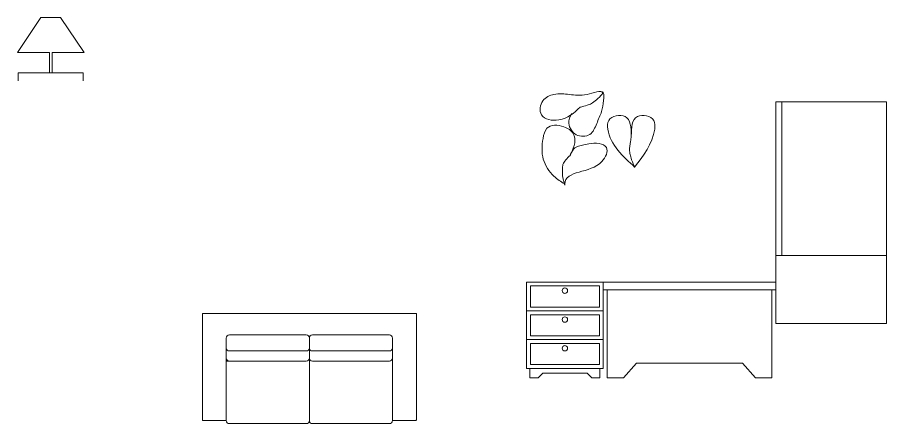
# Model space of a CAD drawing. Header units: inches. Extents: x 327481 to 195042051, y -335014 to 44773228.
# Drawn here: x 371998.1 to 372249.2, y -317968.2 to -317850.9 of the extents above; entities that cross this region are included whole.
import ezdxf

# ---------------------------------------------------------------- set-up
doc = ezdxf.new("R2010")
doc.units = ezdxf.units.IN
doc.header["$MEASUREMENT"] = 0
doc.layers.add('furniture', color=251, linetype='Continuous', lineweight=13)
doc.layers.add('LANDSCAPE', color=102, linetype='Continuous')

# ---------------------------------------------------------------- blocks, each defined once
blk = doc.blocks.new('fhhg')
at = {"layer": 'furniture', "color": 251, "ltscale": 60}
for p, q in [((401196.8, -313622.9), (401196.8, -314642.5)), ((403251.8, -313617.9), (401201.8, -313617.9)), ((403256.8, -313622.9), (403256.8, -314642.5)), ((401426.8, -313855.3), (401426.8, -314648.2)), ((401456.8, -313825.3), (402196.8, -313825.3)), ((402226.8, -313855.3), (402226.8, -314648.2)), ((402256.8, -313825.3), (402996.8, -313825.3)), ((403026.8, -313855.3), (403026.8, -314648.2)), ((402196.8, -313978.7), (401456.8, -313978.7)), ((402996.8, -313978.7), (402256.8, -313978.7)), ((402196.8, -314076.7), (401426.8, -314076.7)), ((402996.8, -314076.7), (402256.8, -314076.7)), ((401421.8, -314647.5), (401201.8, -314647.5)), ((403251.8, -314647.5), (403031.8, -314647.5)), ((401456.8, -314678.2), (402196.8, -314678.2)), ((402256.8, -314678.2), (402996.8, -314678.2))]:
    blk.add_line(p, q, dxfattribs=at)
for centre, radius, start, end in [((401201.8, -313622.9), 5, 90, 180), ((403251.8, -313622.9), 5, 0, 90), ((401456.8, -313855.3), 30, 90, 180), ((402196.8, -313855.3), 30, 0, 90), ((402256.8, -313855.3), 30, 90, 180), ((402996.8, -313855.3), 30, 0, 90), ((401456.8, -313948.7), 30, 180, 270), ((402196.8, -313948.7), 30, 270, 0), ((402256.8, -313948.7), 30, 180, 270), ((402996.8, -313948.7), 30, 270, 0), ((401456.8, -314046.7), 30, 180, 270), ((402196.8, -314046.7), 30, 270, 0), ((402256.8, -314046.7), 30, 180, 270), ((402996.8, -314046.7), 30, 270, 0), ((401201.8, -314642.5), 5, 180, 270), ((401421.8, -314642.5), 5, 270, 0), ((401456.8, -314648.2), 30, 180, 270), ((402196.8, -314648.2), 30, 270, 0), ((402256.8, -314648.2), 30, 180, 270), ((402996.8, -314648.2), 30, 270, 0), ((403031.8, -314642.5), 5, 180, 270), ((403251.8, -314642.5), 5, 270, 0)]:
    blk.add_arc(centre, radius, start, end, dxfattribs=at)
blk = doc.blocks.new('rdtghj')
at = {"layer": 'LANDSCAPE', "lineweight": 0}
blk.add_spline([(368661.65, -330345.61), (368658.52, -330343.38), (368655.47, -330338.47), (368655.39, -330332.45), (368656.51, -330329.55), (368661.41, -330329.1), (368664.1, -330331.11), (368663.43, -330336.91), (368663.2, -330337.33), (368663.88, -330336.02), (368666.78, -330334.45), (368668.57, -330334.01), (368673.71, -330335.12), (368672.37, -330339.14), (368661.65, -330345.61), (368661.65, -330345.97)], degree=3, dxfattribs=at)
blk = doc.blocks.new('hgfd')
at = {"layer": 'LANDSCAPE', "lineweight": 0}
for points in [[(368702.31, -330327.83), (368694.48, -330316.82), (368694.71, -330314.34), (368699.43, -330313.22), (368701.23, -330318.84)], [(368702.13, -330327.83), (368707.99, -330316.82), (368707.76, -330314.34), (368703.04, -330313.22), (368701.23, -330318.84)]]:
    blk.add_spline(points, degree=3, dxfattribs=at)
blk = doc.blocks.new('jht')
at = {"layer": 'LANDSCAPE', "lineweight": 0}
blk.add_spline([(368658.17, -330306.71), (368652.01, -330310.39), (368646.98, -330308.91), (368647.41, -330304.84), (368650.62, -330303.02), (368655.05, -330303.02), (368660.17, -330303.02), (368664.86, -330302.58), (368664.95, -330304.75), (368664.34, -330307.96), (368662.95, -330311.43), (368660.96, -330314.55), (368657.05, -330314.64), (368655.66, -330313.34), (368654.88, -330311.34), (368655.66, -330308.48)], degree=3, dxfattribs=at)
blk = doc.blocks.new('sdfgh')
at = {"layer": 'furniture', "lineweight": 0}
for p, q in [((372101.35, -317947.51), (372101.35, -317880.09)), ((372101.35, -317880.09), (372161.35, -317880.09)), ((372161.35, -317880.01), (372161.35, -317886.01)), ((372161.35, -317880.01), (372161.35, -317947.51)), ((372296.35, -317880.01), (372161.35, -317880.01)), ((372296.35, -317886.01), (372296.35, -317880.01)), ((372104.35, -317899.51), (372104.35, -317883.01)), ((372104.35, -317883.01), (372158.35, -317883.01)), ((372158.35, -317883.01), (372158.35, -317899.51)), ((372161.35, -317886.01), (372296.35, -317886.01)), ((372164.35, -317886.01), (372164.35, -317955.01)), ((372293.35, -317886.01), (372293.35, -317955.01)), ((372101.35, -317902.51), (372161.35, -317902.51)), ((372158.35, -317899.51), (372104.35, -317899.51)), ((372104.35, -317922.01), (372104.35, -317905.51)), ((372104.35, -317905.51), (372158.35, -317905.51)), ((372158.35, -317905.51), (372158.35, -317922.01)), ((372158.35, -317922.01), (372104.35, -317922.01)), ((372101.35, -317925.01), (372161.35, -317925.01)), ((372104.35, -317944.51), (372104.35, -317928.01)), ((372104.35, -317928.01), (372158.35, -317928.01)), ((372158.35, -317928.01), (372158.35, -317944.51)), ((372177.33, -317955.01), (372187.44, -317943.45)), ((372187.44, -317943.45), (372270.27, -317943.45)), ((372280.37, -317955.01), (372270.27, -317943.45)), ((372101.35, -317947.51), (372161.35, -317947.51)), ((372103.97, -317947.51), (372103.97, -317955.01)), ((372158.35, -317944.51), (372104.35, -317944.51)), ((372158.74, -317947.51), (372158.74, -317955.01)), ((372103.97, -317955.01), (372110.35, -317955.01)), ((372110.35, -317955.01), (372114.04, -317951.21)), ((372114.04, -317951.21), (372148.67, -317951.21)), ((372152.36, -317955.01), (372148.67, -317951.21)), ((372158.74, -317955.01), (372152.36, -317955.01)), ((372164.35, -317955.01), (372177.33, -317955.01)), ((372293.35, -317955.01), (372280.37, -317955.01))]:
    blk.add_line(p, q, dxfattribs=at)
for centre in [(372131.35, -317886.7), (372131.35, -317909.28), (372131.35, -317931.76)]:
    blk.add_circle(centre, 2.12, dxfattribs=at)
blk = doc.blocks.new('dfghj')
at = {"layer": 'furniture', "lineweight": 0}
for p, q in [((372145.19, -317911.33), (372145.19, -317875.33)), ((372145.19, -317875.33), (372217.19, -317875.33)), ((372167.34, -317911.33), (372167.34, -317875.33)), ((372167.34, -317877.33), (372217.19, -317877.33)), ((372217.19, -317911.33), (372217.19, -317875.33)), ((372145.19, -317911.33), (372217.19, -317911.33))]:
    blk.add_line(p, q, dxfattribs=at)

msp = doc.modelspace()

# ---------------------------------------------------------------- linework, layer by layer
at = {"layer": 'furniture', "lineweight": 0}
for p, q in [((371998.128, -317861.007), (372004.943, -317850.909)), ((372004.943, -317850.909), (372010.582, -317850.909)), ((372017.397, -317861.007), (372010.582, -317850.909)), ((372007.395, -317861.007), (371998.128, -317861.007)), ((372007.395, -317866.878), (372007.395, -317861.007)), ((372008.13, -317866.878), (372008.13, -317861.007)), ((372008.13, -317861.007), (372017.397, -317861.007)), ((371998.363, -317869.209), (371998.363, -317866.878)), ((371998.363, -317866.878), (372017.162, -317866.878)), ((372017.162, -317866.878), (372017.162, -317869.209)), ((372167.339, -317927.349), (372167.339, -317927.318))]:
    msp.add_line(p, q, dxfattribs=at)
at = {"layer": 'LANDSCAPE', "lineweight": 0}
for points in [[(372160.667, -317876.841), (372162.649, -317876.28), (372165.41, -317874.667), (372167.178, -317872.503), (372166.921, -317872.637)], [(372175.437, -317885.179), (372175.208, -317886.694), (372174.943, -317889.449), (372175.208, -317890.827), (372175.753, -317892.561), (372176.337, -317894.172), (372176.11, -317893.953)], [(372157.741, -317890.743), (372156.538, -317892.075), (372155.711, -317893.366), (372155.607, -317894.812), (372155.607, -317896.516), (372156.207, -317899.347)]]:
    msp.add_spline(points, degree=3, dxfattribs=at)

# ---------------------------------------------------------------- block references
at = {"layer": 'furniture', "lineweight": 0, "xscale": 0.8888888888888888, "yscale": 0.8888888888888888, "zscale": 0.8888888888888888, "rotation": 90}
msp.add_blockref('dfghj', (89661.341, -648735.046), dxfattribs=at)
at = {"layer": 'furniture', "lineweight": 0}
for name, p, xscale, yscale, zscale in [('sdfgh', (234753.916, -200556.237), 0.3692307692307693, 0.3692307692307693, 0.3692307692307693), ('fhhg', (360015.668, -308527.831), 0.03, 0.03, 0.03)]:
    msp.add_blockref(name, p, dxfattribs=dict(at, xscale=xscale, yscale=yscale, zscale=zscale))
at = {"layer": 'LANDSCAPE', "lineweight": 0}
for name, p in [('jht', (3502.493, 12429.871)), ('hgfd', (3474.203, 12433.662)), ('rdtghj', (3494.561, 12446.619))]:
    msp.add_blockref(name, p, dxfattribs=at)

doc.saveas('drawing.dxf')
